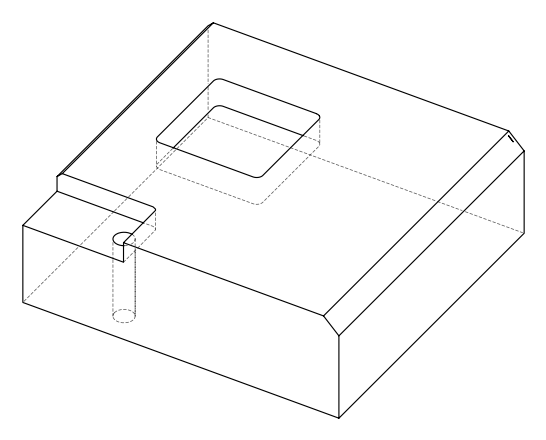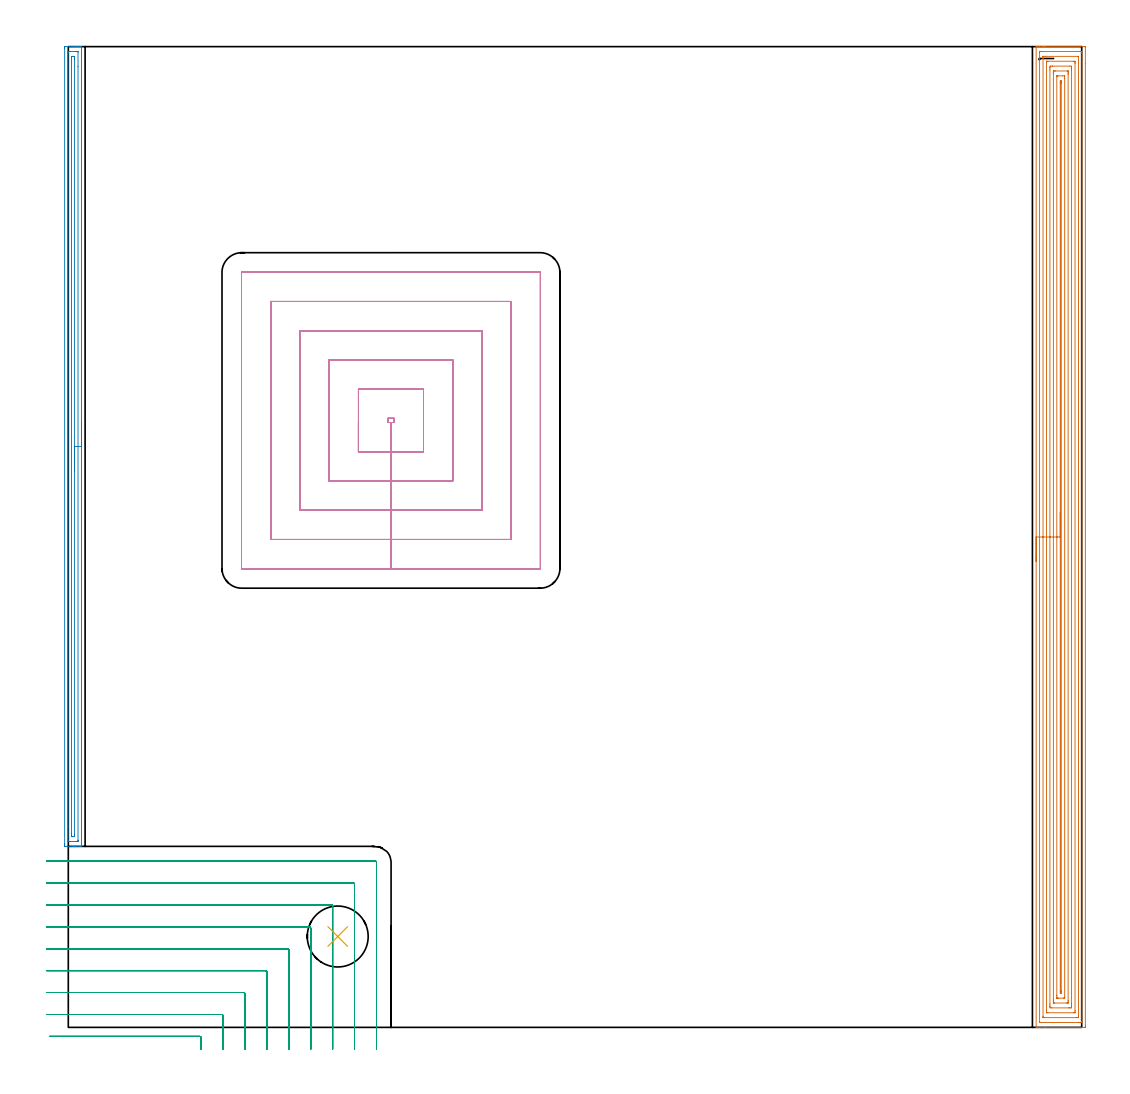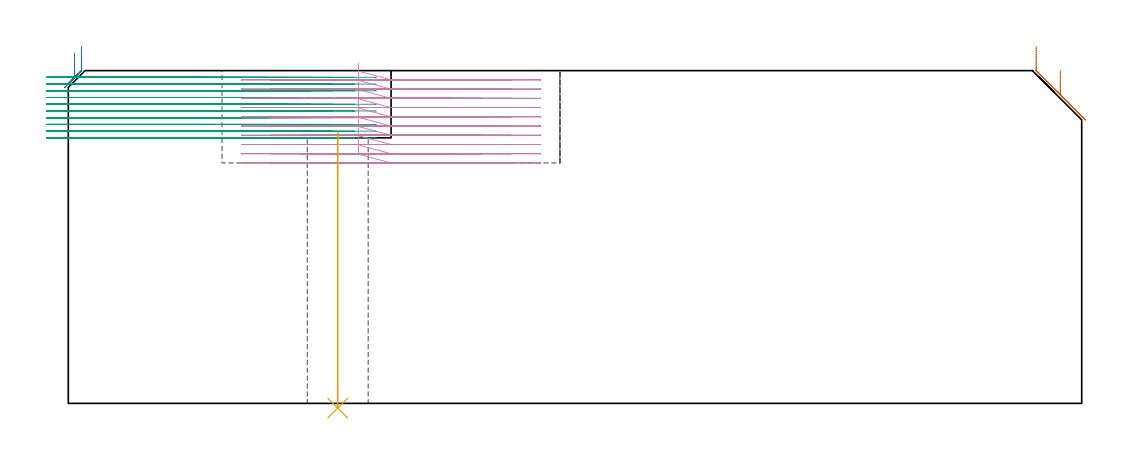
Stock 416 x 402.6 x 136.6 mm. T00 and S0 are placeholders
(PLAN: 5 operations, 3 tool changes, 94.9 min)
(1 AREA_MILL | FG_CHAMFER_SURFACE | UGT0205_001 | 25.98 min | 82136 mm3)
(2 AREA_MILL_1 | FG_CHAMFER_SURFACE_1 | UGT0205_001 | 8.06 min | 7917 mm3)
(3 MILL_CORNER_NOTCH_RECTANGULAR | CORNER_NOTCH_RECTANGULAR | NXT0201_011 | Follow Part, ap 3, ae 75% | 27.78 min | 271353 mm3)
(4 MILL_RECTANGULAR_POCKET | POCKET_RECTANGULAR_STRAIGHT | NXT0201_012 | Follow Part, ap 4, ae 75% | 32.66 min | 721800 mm3)
(5 INDEXABLE_INSERT_DRILL_THROUGH_HOLE_FROM_SOLID | STEP1HOLE | NXT0302_021 | 0.46 min | 53469 mm3)
(TOOL UGT0205_001 | Chamfer Mill 20 x 3 x 45 deg. | D20 FL50 Z2)
(TOOL NXT0201_011 | ENDMILL 12mm [2P460-1200-NA 1630] | D12 FL38 Z6)
(TOOL NXT0201_012 | ENDMILL 16mm [2P460-1600-NA 1630] | D16 FL38 Z6)
(TOOL NXT0302_021 | Index. Insert Drill 25mm [880-D2500L25-05] | D25 PA176 FL125 Z2)
(OP 1 AREA_MILL)
G17 G21 G94 G90
T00 M6
G54
G17 G0 G90 X397.3 Y191.3 S1061 M3
G43 Z146.6 H0
G94 G1 Y191.338 Z145.728 F250.
Y191.452 Z144.863
Y191.641 Z144.012
Y191.903 Z143.18
Y192.237 Z142.374
Y192.64 Z141.6
Y193.108 Z140.864
Y193.64 Z140.172
Y194.229 Z139.529
Y194.872 Z138.939
Y195.564 Z138.408
Y196.3 Z137.94
Y197.074 Z137.537
Y197.88 Z137.203
Y198.712 Z136.941
Y199.564 Z136.752
Y200.428 Z136.638
Y201.3 Z136.6
Y402.422
X397.303 Y402.59 Z136.589
X397.639 Y402.6 Z136.26
X397.902 Z135.997
X398.604 Z135.29
X399.835 Z134.062
X400.364 Z133.531
X400.979 Z132.916
X417.075 Z116.822
X417.342 Y402.598 Z116.556
X417.492 Y402.59 Z116.406
X417.499 Y402.438 Z116.399
X417.5 Y395.711 Z116.4
X417.499 Y0.625 Z116.401
X417.496 Y0.197 Z116.402
X417.492 Y0.01 Z116.406
X417.075 Y0. Z116.822
X400.979 Z132.916
X398.604 Z135.29
X397.639 Z136.26
X397.407 Y0.004 Z136.487
X397.303 Y0.01 Z136.588
X397.3 Y0.178 Z136.6
Y201.3
X398.714 Z135.186
X398.715 Y400.075 Z135.185
X398.716 Y400.187 Z135.184
X398.721 Y400.568 Z135.179
X399.087 Y400.591 Z134.813
X399.484 Y400.596 Z134.416
X399.957 Y400.6 Z133.943
X415.789 Z118.111
X415.999 Y400.598 Z117.901
X416.033 Y400.596 Z117.867
X416.067 Y400.59 Z117.833
X416.079 Y400.581 Z117.821
X416.08 Y400.555 Z117.82
X416.085 Y400.299 Z117.815
Y2.525
X416.084 Y2.413 Z117.816
X416.079 Y2.032 Z117.821
X415.713 Y2.009 Z118.187
X415.316 Y2.004 Z118.584
X414.843 Y2. Z119.057
X399.011 Z134.889
X398.801 Y2.002 Z135.099
X398.767 Y2.004 Z135.133
X398.733 Y2.01 Z135.167
X398.721 Y2.019 Z135.179
X398.72 Y2.045 Z135.18
X398.715 Y2.301 Z135.185
X398.714 Y201.3 Z135.186
X400.129 Z133.771
Y397.744
X400.131 Y398.399 Z133.769
X400.133 Y398.518 Z133.767
X400.135 Y398.575 Z133.765
X400.142 Y398.591 Z133.758
X400.17 Y398.596 Z133.73
X400.364 Y398.598 Z133.536
X401.046 Y398.6 Z132.854
X414.239 Z119.661
X414.436 Y398.598 Z119.464
X414.634 Y398.593 Z119.266
X414.657 Y398.59 Z119.243
X414.665 Y398.58 Z119.235
X414.668 Y398.542 Z119.232
X414.67 Y398.479 Z119.23
X414.671 Y398.399 Z119.229
Y398.16
Y4.856
X414.669 Y4.201 Z119.231
X414.667 Y4.082 Z119.233
X414.665 Y4.025 Z119.235
X414.658 Y4.009 Z119.242
X414.63 Y4.004 Z119.27
X414.436 Y4.002 Z119.464
X413.754 Y4. Z120.146
X400.561 Z133.339
X400.364 Y4.002 Z133.536
X400.166 Y4.007 Z133.734
X400.143 Y4.01 Z133.757
X400.135 Y4.02 Z133.765
X400.132 Y4.058 Z133.768
X400.13 Y4.121 Z133.77
X400.129 Y4.201 Z133.771
X400.128 Y4.44 Z133.772
X400.129 Y201.3 Z133.771
X401.543 Z132.357
Y395.718
X401.544 Y396.306 Z132.356
X401.547 Y396.503 Z132.353
X401.55 Y396.572 Z132.35
X401.557 Y396.591 Z132.343
X401.58 Y396.593 Z132.32
X401.689 Y396.597 Z132.211
X402.123 Y396.6 Z131.777
X412.689 Z121.211
X413.112 Y396.594 Z120.788
X413.216 Y396.59 Z120.684
X413.251 Y396.579 Z120.649
X413.253 Y396.545 Z120.647
X413.255 Y396.457 Z120.645
X413.257 Y396.022 Z120.643
Y395.718
Y6.882
X413.256 Y6.294 Z120.644
X413.253 Y6.097 Z120.647
X413.251 Y6.028 Z120.65
X413.243 Y6.009 Z120.657
X413.22 Y6.007 Z120.68
X413.111 Y6.003 Z120.789
X412.677 Y6. Z121.223
X402.111 Z131.789
X401.689 Y6.006 Z132.211
X401.584 Y6.01 Z132.316
X401.549 Y6.021 Z132.351
X401.547 Y6.055 Z132.353
X401.545 Y6.143 Z132.355
X401.543 Y6.578 Z132.357
Y6.882
Y201.3
X402.957 Z130.943
Y393.036
X402.959 Y393.93 Z130.941
X402.96 Y393.973 Z130.94
X403.002 Y394.59 Z130.898
X403.226 Y394.597 Z130.674
X403.882 Y394.6 Z130.018
X404.102 Z129.798
X411.139 Y394.599 Z122.761
X411.798 Y394.59 Z122.102
X411.84 Y393.93 Z122.06
X411.842 Y393.885 Z122.058
X411.843 Y393.036 Z122.057
Y9.564
X411.842 Y8.67 Z122.058
X411.84 Y8.627 Z122.06
X411.798 Y8.01 Z122.102
X411.574 Y8.003 Z122.326
X410.918 Y8. Z122.982
X410.698 Z123.202
X403.661 Y8.001 Z130.239
X403.002 Y8.01 Z130.898
X402.96 Y8.67 Z130.94
X402.958 Y8.715 Z130.942
X402.957 Y9.564 Z130.943
Y201.3
X404.371 Z129.529
Y391.644
X404.373 Y392.142 Z129.527
X404.376 Y392.534 Z129.524
X404.378 Y392.586 Z129.522
X404.424 Y392.59 Z129.476
X404.536 Y392.595 Z129.364
X404.761 Y392.598 Z129.139
X405.19 Y392.6 Z128.71
X410.039 Z123.861
X410.189 Y392.598 Z123.711
X410.309 Y392.595 Z123.591
X410.388 Y392.59 Z123.512
X410.422 Y392.583 Z123.478
X410.423 Y392.538 Z123.477
X410.427 Y392.142 Z123.473
X410.428 Y391.746 Z123.472
X410.429 Y391.248 Z123.471
Y10.955
X410.427 Y10.458 Z123.473
X410.424 Y10.066 Z123.476
X410.422 Y10.014 Z123.478
X410.376 Y10.01 Z123.524
X410.264 Y10.005 Z123.636
X410.039 Y10.002 Z123.861
X409.61 Y10. Z124.29
X404.761 Z129.139
X404.611 Y10.002 Z129.289
X404.491 Y10.005 Z129.409
X404.412 Y10.01 Z129.488
X404.378 Y10.017 Z129.522
X404.377 Y10.062 Z129.523
X404.373 Y10.458 Z129.527
X404.371 Y10.854 Z129.529
Y11.352
Y201.3
X405.785 Z128.115
X405.786 Y390.207 Z128.114
X405.787 Y390.354 Z128.113
X405.79 Y390.54 Z128.11
X405.792 Y390.579 Z128.108
X405.876 Y390.59 Z128.024
X406.037 Y390.595 Z127.863
X406.279 Y390.599 Z127.621
X408.28 Y390.6 Z125.62
X408.919 Y390.598 Z124.981
X408.979 Y390.593 Z124.921
X408.998 Y390.591 Z124.902
X409.008 Y390.508 Z124.892
X409.01 Y390.354 Z124.89
X409.014 Y389.608 Z124.886
X409.015 Y389.46 Z124.885
X409.014 Y12.393 Z124.886
X409.013 Y12.246 Z124.887
X409.01 Y12.06 Z124.89
X409.008 Y12.021 Z124.892
X408.924 Y12.01 Z124.976
X408.763 Y12.005 Z125.137
X408.521 Y12.001 Z125.379
X406.52 Y12. Z127.38
X405.881 Y12.002 Z128.019
X405.821 Y12.007 Z128.079
X405.802 Y12.009 Z128.098
X405.792 Y12.092 Z128.108
X405.79 Y12.246 Z128.11
X405.786 Y12.993 Z128.114
X405.785 Y13.14 Z128.115
Y201.3
X407.2 Z126.7
Y387.673
X407.201 Y387.875 Z126.699
X407.207 Y388.567 Z126.693
X407.372 Y388.595 Z126.528
X407.4 Y388.593 Z126.5
X407.593 Y388.567 Z126.307
X407.596 Y388.367 Z126.304
X407.6 Y387.673 Z126.3
Y387.469
Y14.927
X407.599 Y14.725 Z126.301
X407.593 Y14.033 Z126.307
X407.428 Y14.005 Z126.472
X407.4 Y14.007 Z126.5
X407.207 Y14.033 Z126.693
X407.204 Y14.233 Z126.696
X407.2 Y14.927 Z126.7
Y15.131
Y201.3
Y202.172 Z126.738
Y203.036 Z126.852
Y203.888 Z127.041
Y204.72 Z127.304
Y205.526 Z127.637
Y206.3 Z128.04
Y207.036 Z128.509
Y207.728 Z129.04
Y208.371 Z129.629
Y208.96 Z130.273
Y209.492 Z130.965
Y209.96 Z131.7
Y210.363 Z132.474
Y210.697 Z133.28
Y210.959 Z134.112
Y211.148 Z134.964
Y211.262 Z135.829
Y211.3 Z136.7
G0 Z146.6
M5
M2
(OP 2 AREA_MILL_1)
G17 G21 G94 G90
T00 M6
G54
G17 G0 G90 X5.4 Y248.45 S1061 M3
G43 Z146.6 H0
G94 G1 Y248.412 Z145.728 F250.
Y248.298 Z144.864
Y248.109 Z144.012
Y247.847 Z143.18
Y247.513 Z142.374
Y247.11 Z141.6
Y246.642 Z140.864
Y246.11 Z140.172
Y245.521 Z139.529
Y244.878 Z138.94
Y244.186 Z138.408
Y243.45 Z137.94
Y242.676 Z137.537
Y241.87 Z137.203
Y241.038 Z136.941
Y240.187 Z136.752
Y239.322 Z136.638
Y238.45 Z136.6
Y74.475
X5.398 Y74.31 Z136.589
X5.252 Y74.302 Z136.445
X5.101 Y74.3 Z136.301
X4.827 Z136.026
X4.141 Z135.336
X2.922 Z134.119
X2.388 Z133.583
X1.779 Z132.974
X-1.118 Y74.301 Z130.079
X-1.336 Y74.304 Z129.861
X-1.492 Y74.31 Z129.705
X-1.497 Y74.535 Z129.701
X-1.5 Y74.922 Z129.7
Y75.311
X-1.499 Y401.978 Z129.701
X-1.497 Y402.365 Z129.702
X-1.492 Y402.59 Z129.705
X-1.118 Y402.6 Z130.079
X2.388 Z133.583
X2.922 Z134.119
X3.265 Z134.461
X3.799 Z134.995
X4.141 Z135.336
X4.827 Z136.026
X5.101 Z136.301
X5.252 Y402.598 Z136.445
X5.398 Y402.59 Z136.589
X5.4 Y402.425 Z136.6
Y238.45
X3.986 Z135.186
X3.985 Y76.868 Z135.185
X3.984 Y76.709 Z135.184
X3.979 Y76.343 Z135.179
X3.972 Y76.31 Z135.172
X3.906 Y76.306 Z135.106
X3.799 Y76.302 Z134.999
X3.665 Y76.3 Z134.865
X3.265 Z134.465
X0.635 Z131.835
X0.159 Z131.359
X-0.02 Y76.303 Z131.18
X-0.052 Y76.307 Z131.148
X-0.079 Y76.313 Z131.121
X-0.081 Y76.354 Z131.119
X-0.085 Y76.549 Z131.115
X-0.086 Y82.473 Z131.114
X-0.085 Y400.032 Z131.115
X-0.084 Y400.191 Z131.116
X-0.079 Y400.557 Z131.121
X-0.072 Y400.59 Z131.128
X-0.006 Y400.594 Z131.194
X0.101 Y400.598 Z131.301
X0.235 Y400.6 Z131.435
X0.635 Z131.835
X3.265 Z134.465
X3.741 Z134.941
X3.92 Y400.596 Z135.12
X3.952 Y400.593 Z135.152
X3.979 Y400.587 Z135.179
X3.981 Y400.546 Z135.181
X3.985 Y400.351 Z135.185
X3.986 Y394.425 Z135.186
Y238.45
X2.572 Z133.772
X2.571 Y79.203 Z133.771
X2.566 Y78.496 Z133.766
X2.565 Y78.316 Z133.765
X2.388 Y78.31 Z133.588
X1.7 Y78.304 Z132.9
X1.512 Y78.31 Z132.712
X1.335 Y78.319 Z132.535
X1.332 Y78.496 Z132.532
X1.33 Y78.681 Z132.53
X1.329 Y79.39 Z132.529
X1.328 Y79.576 Z132.528
X1.329 Y397.697 Z132.529
X1.334 Y398.404 Z132.534
X1.336 Y398.584 Z132.536
X1.512 Y398.59 Z132.712
X2.2 Y398.596 Z133.4
X2.388 Y398.59 Z133.588
X2.565 Y398.581 Z133.765
X2.568 Y398.404 Z133.768
X2.57 Y398.219 Z133.77
X2.571 Y397.511 Z133.771
X2.572 Y397.324 Z133.772
Y238.45
Y237.578 Z133.81
Y236.714 Z133.924
Y235.862 Z134.112
Y235.03 Z134.375
Y234.224 Z134.709
Y233.45 Z135.111
Y232.714 Z135.58
Y232.022 Z136.111
Y231.379 Z136.701
Y230.79 Z137.344
Y230.258 Z138.036
Y229.79 Z138.772
Y229.387 Z139.545
Y229.053 Z140.351
Y228.791 Z141.183
Y228.602 Z142.035
Y228.488 Z142.9
Y228.45 Z143.772
G0 Z146.6
M5
M2
(OP 3 MILL_CORNER_NOTCH_RECTANGULAR)
G17 G21 G94 G90
T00 M6
G54
G17 G0 G90 X54.5 Y-9. S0 M3
G43 Z146.6 H1
Z133.84
G94 G1 Y-6. F250.
Y-4.294 F500.
G3 X53.906 Y-3.7 R0.6
G1 X-4.723
X-7.723 F250.
G0 Z146.6
X63.5 Y-9.
Z133.84
G1 Y-6.
Y4.706 F500.
G3 X62.906 Y5.3 R0.6
G1 X-6.
X-9. F250.
G0 Z146.6
X72.5 Y-9.
Z133.84
G1 Y-6.
Y13.705 F500.
G3 X71.905 Y14.3 R0.6
G1 X-6.
X-9. F250.
G0 Z146.6
X81.5 Y-9.
Z133.84
G1 Y-6.
Y22.705 F500.
G3 X80.905 Y23.3 R0.6
G1 X-6.
X-9. F250.
G0 Z146.6
X90.5 Y-9.
Z133.84
G1 Y-6.
Y31.705 F500.
G3 X89.905 Y32.3 R0.6
G1 X-6.
X-9. F250.
G0 Z146.6
X99.5 Y-9.
Z133.84
G1 Y-6.
Y40.704 F500.
G3 X98.904 Y41.3 R0.6
G1 X-6.
X-9. F250.
G0 Z146.6
X108.5 Y-9.
Z133.84
G1 Y-6.
Y49.704 F500.
G3 X107.904 Y50.3 R0.6
G1 X-6.
X-9. F250.
G0 Z146.6
X117.5 Y-9.
Z133.84
G1 Y-6.
Y58.704 F500.
G3 X116.904 Y59.3 R0.6
G1 X-6.
X-9. F250.
G0 Z146.6
X126.5 Y-9.
Z133.84
G1 Y-6.
Y67.704 F500.
G3 X125.904 Y68.3 R0.6
G1 X-6.
X-9. F250.
G0 Z146.6
X54.5 Y-9.
Z131.08
G1 Y-6.
Y-4.294 F500.
G3 X53.906 Y-3.7 R0.6
G1 X-4.723
X-7.723 F250.
G0 Z146.6
X63.5 Y-9.
Z131.08
G1 Y-6.
Y4.706 F500.
G3 X62.906 Y5.3 R0.6
G1 X-6.
X-9. F250.
G0 Z146.6
X72.5 Y-9.
Z131.08
G1 Y-6.
Y13.705 F500.
G3 X71.905 Y14.3 R0.6
G1 X-6.
X-9. F250.
G0 Z146.6
X81.5 Y-9.
Z131.08
G1 Y-6.
Y22.705 F500.
G3 X80.905 Y23.3 R0.6
G1 X-6.
X-9. F250.
G0 Z146.6
X90.5 Y-9.
Z131.08
G1 Y-6.
Y31.705 F500.
G3 X89.905 Y32.3 R0.6
G1 X-6.
X-9. F250.
G0 Z146.6
X99.5 Y-9.
Z131.08
G1 Y-6.
Y40.704 F500.
G3 X98.904 Y41.3 R0.6
G1 X-6.
X-9. F250.
G0 Z146.6
X108.5 Y-9.
Z131.08
G1 Y-6.
Y49.704 F500.
G3 X107.904 Y50.3 R0.6
G1 X-6.
X-9. F250.
G0 Z146.6
X117.5 Y-9.
Z131.08
G1 Y-6.
Y58.704 F500.
G3 X116.904 Y59.3 R0.6
G1 X-6.
X-9. F250.
G0 Z146.6
X126.5 Y-9.
Z131.08
G1 Y-6.
Y67.704 F500.
G3 X125.904 Y68.3 R0.6
G1 X-6.
X-9. F250.
G0 Z146.6
X54.5 Y-9.
Z128.32
G1 Y-6.
Y-4.294 F500.
G3 X53.906 Y-3.7 R0.6
G1 X-4.723
X-7.723 F250.
G0 Z146.6
X63.5 Y-9.
Z128.32
G1 Y-6.
Y4.705 F500.
G3 X62.905 Y5.3 R0.6
G1 X-6.
X-9. F250.
G0 Z146.6
X72.5 Y-9.
Z128.32
G1 Y-6.
Y13.705 F500.
G3 X71.905 Y14.3 R0.6
G1 X-6.
X-9. F250.
G0 Z146.6
X81.5 Y-9.
Z128.32
G1 Y-6.
Y22.705 F500.
G3 X80.905 Y23.3 R0.6
G1 X-6.
X-9. F250.
G0 Z146.6
X90.5 Y-9.
Z128.32
G1 Y-6.
Y31.705 F500.
G3 X89.905 Y32.3 R0.6
G1 X-6.
X-9. F250.
G0 Z146.6
X99.5 Y-9.
Z128.32
G1 Y-6.
Y40.704 F500.
G3 X98.904 Y41.3 R0.6
G1 X-6.
X-9. F250.
G0 Z146.6
X108.5 Y-9.
Z128.32
G1 Y-6.
Y49.704 F500.
G3 X107.904 Y50.3 R0.6
G1 X-6.
X-9. F250.
G0 Z146.6
X117.5 Y-9.
Z128.32
G1 Y-6.
Y58.704 F500.
G3 X116.904 Y59.3 R0.6
G1 X-6.
X-9. F250.
G0 Z146.6
X126.5 Y-9.
Z128.32
G1 Y-6.
Y67.704 F500.
G3 X125.904 Y68.3 R0.6
G1 X-6.
X-9. F250.
G0 Z146.6
X54.5 Y-9.
Z125.56
G1 Y-6.
Y-4.294 F500.
G3 X53.906 Y-3.7 R0.6
G1 X-4.723
X-7.723 F250.
G0 Z146.6
X63.5 Y-9.
Z125.56
G1 Y-6.
Y4.706 F500.
G3 X62.906 Y5.3 R0.6
G1 X-6.
X-9. F250.
G0 Z146.6
X72.5 Y-9.
Z125.56
G1 Y-6.
Y13.705 F500.
G3 X71.905 Y14.3 R0.6
G1 X-6.
X-9. F250.
G0 Z146.6
X81.5 Y-9.
Z125.56
G1 Y-6.
Y22.705 F500.
G3 X80.905 Y23.3 R0.6
G1 X-6.
X-9. F250.
G0 Z146.6
X90.5 Y-9.
Z125.56
G1 Y-6.
Y31.705 F500.
G3 X89.905 Y32.3 R0.6
G1 X-6.
X-9. F250.
G0 Z146.6
X99.5 Y-9.
Z125.56
G1 Y-6.
Y40.704 F500.
G3 X98.904 Y41.3 R0.6
G1 X-6.
X-9. F250.
G0 Z146.6
X108.5 Y-9.
Z125.56
G1 Y-6.
Y49.704 F500.
G3 X107.904 Y50.3 R0.6
G1 X-6.
X-9. F250.
G0 Z146.6
X117.5 Y-9.
Z125.56
G1 Y-6.
Y58.704 F500.
G3 X116.904 Y59.3 R0.6
G1 X-6.
X-9. F250.
G0 Z146.6
X126.5 Y-9.
Z125.56
G1 Y-6.
Y67.704 F500.
G3 X125.904 Y68.3 R0.6
G1 X-6.
X-9. F250.
G0 Z146.6
X54.5 Y-9.
Z122.8
G1 Y-6.
Y-4.294 F500.
G3 X53.906 Y-3.7 R0.6
G1 X-4.723
X-7.723 F250.
G0 Z146.6
X63.5 Y-9.
Z122.8
G1 Y-6.
Y4.705 F500.
G3 X62.905 Y5.3 R0.6
G1 X-6.
X-9. F250.
G0 Z146.6
X72.5 Y-9.
Z122.8
G1 Y-6.
Y13.705 F500.
G3 X71.905 Y14.3 R0.6
G1 X-6.
X-9. F250.
G0 Z146.6
X81.5 Y-9.
Z122.8
G1 Y-6.
Y22.705 F500.
G3 X80.905 Y23.3 R0.6
G1 X-6.
X-9. F250.
G0 Z146.6
X90.5 Y-9.
Z122.8
G1 Y-6.
Y31.705 F500.
G3 X89.905 Y32.3 R0.6
G1 X-6.
X-9. F250.
G0 Z146.6
X99.5 Y-9.
Z122.8
G1 Y-6.
Y40.704 F500.
G3 X98.904 Y41.3 R0.6
G1 X-6.
X-9. F250.
G0 Z146.6
X108.5 Y-9.
Z122.8
G1 Y-6.
Y49.704 F500.
G3 X107.904 Y50.3 R0.6
G1 X-6.
X-9. F250.
G0 Z146.6
X117.5 Y-9.
Z122.8
G1 Y-6.
Y58.704 F500.
G3 X116.904 Y59.3 R0.6
G1 X-6.
X-9. F250.
G0 Z146.6
X126.5 Y-9.
Z122.8
G1 Y-6.
Y67.704 F500.
G3 X125.904 Y68.3 R0.6
G1 X-6.
X-9. F250.
G0 Z146.6
X54.5 Y-9.
Z120.04
G1 Y-6.
Y-4.294 F500.
G3 X53.906 Y-3.7 R0.6
G1 X-4.723
X-7.723 F250.
G0 Z146.6
X63.5 Y-9.
Z120.04
G1 Y-6.
Y4.706 F500.
G3 X62.906 Y5.3 R0.6
G1 X-6.
X-9. F250.
G0 Z146.6
X72.5 Y-9.
Z120.04
G1 Y-6.
Y13.705 F500.
G3 X71.905 Y14.3 R0.6
G1 X-6.
X-9. F250.
G0 Z146.6
X81.5 Y-9.
Z120.04
G1 Y-6.
Y22.705 F500.
G3 X80.905 Y23.3 R0.6
G1 X-6.
X-9. F250.
G0 Z146.6
X90.5 Y-9.
Z120.04
G1 Y-6.
Y31.705 F500.
G3 X89.905 Y32.3 R0.6
G1 X-6.
X-9. F250.
G0 Z146.6
X99.5 Y-9.
Z120.04
G1 Y-6.
Y40.704 F500.
G3 X98.904 Y41.3 R0.6
G1 X-6.
X-9. F250.
G0 Z146.6
X108.5 Y-9.
Z120.04
G1 Y-6.
Y49.704 F500.
G3 X107.904 Y50.3 R0.6
G1 X-6.
X-9. F250.
G0 Z146.6
X117.5 Y-9.
Z120.04
G1 Y-6.
Y58.704 F500.
G3 X116.904 Y59.3 R0.6
G1 X-6.
X-9. F250.
G0 Z146.6
X126.5 Y-9.
Z120.04
G1 Y-6.
Y67.704 F500.
G3 X125.904 Y68.3 R0.6
G1 X-6.
X-9. F250.
G0 Z146.6
X54.5 Y-9.
Z117.28
G1 Y-6.
Y-4.294 F500.
G3 X53.906 Y-3.7 R0.6
G1 X-4.723
X-7.723 F250.
G0 Z146.6
X63.5 Y-9.
Z117.28
G1 Y-6.
Y4.706 F500.
G3 X62.906 Y5.3 R0.6
G1 X-6.
X-9. F250.
G0 Z146.6
X72.5 Y-9.
Z117.28
G1 Y-6.
Y13.705 F500.
G3 X71.905 Y14.3 R0.6
G1 X-6.
X-9. F250.
G0 Z146.6
X81.5 Y-9.
Z117.28
G1 Y-6.
Y22.705 F500.
G3 X80.905 Y23.3 R0.6
G1 X-6.
X-9. F250.
G0 Z146.6
X90.5 Y-9.
Z117.28
G1 Y-6.
Y31.705 F500.
G3 X89.905 Y32.3 R0.6
G1 X-6.
X-9. F250.
G0 Z146.6
X99.5 Y-9.
Z117.28
G1 Y-6.
Y40.704 F500.
G3 X98.904 Y41.3 R0.6
G1 X-6.
X-9. F250.
G0 Z146.6
X108.5 Y-9.
Z117.28
G1 Y-6.
Y49.704 F500.
G3 X107.904 Y50.3 R0.6
G1 X-6.
X-9. F250.
G0 Z146.6
X117.5 Y-9.
Z117.28
G1 Y-6.
Y58.704 F500.
G3 X116.904 Y59.3 R0.6
G1 X-6.
X-9. F250.
G0 Z146.6
X126.5 Y-9.
Z117.28
G1 Y-6.
Y67.704 F500.
G3 X125.904 Y68.3 R0.6
G1 X-6.
X-9. F250.
G0 Z146.6
X54.5 Y-9.
Z114.52
G1 Y-6.
Y-4.294 F500.
G3 X53.906 Y-3.7 R0.6
G1 X-4.723
X-7.723 F250.
G0 Z146.6
X63.5 Y-9.
Z114.52
G1 Y-6.
Y4.706 F500.
G3 X62.906 Y5.3 R0.6
G1 X-6.
X-9. F250.
G0 Z146.6
X72.5 Y-9.
Z114.52
G1 Y-6.
Y13.705 F500.
G3 X71.905 Y14.3 R0.6
G1 X-6.
X-9. F250.
G0 Z146.6
X81.5 Y-9.
Z114.52
G1 Y-6.
Y22.705 F500.
G3 X80.905 Y23.3 R0.6
G1 X-6.
X-9. F250.
G0 Z146.6
X90.5 Y-9.
Z114.52
G1 Y-6.
Y31.705 F500.
G3 X89.905 Y32.3 R0.6
G1 X-6.
X-9. F250.
G0 Z146.6
X99.5 Y-9.
Z114.52
G1 Y-6.
Y40.704 F500.
G3 X98.904 Y41.3 R0.6
G1 X-6.
X-9. F250.
G0 Z146.6
X108.5 Y-9.
Z114.52
G1 Y-6.
Y49.704 F500.
G3 X107.904 Y50.3 R0.6
G1 X-6.
X-9. F250.
G0 Z146.6
X117.5 Y-9.
Z114.52
G1 Y-6.
Y58.704 F500.
G3 X116.904 Y59.3 R0.6
G1 X-6.
X-9. F250.
G0 Z146.6
X126.5 Y-9.
Z114.52
G1 Y-6.
Y67.704 F500.
G3 X125.904 Y68.3 R0.6
G1 X-6.
X-9. F250.
G0 Z146.6
X54.5 Y-9.
Z111.76
G1 Y-6.
Y-4.294 F500.
G3 X53.906 Y-3.7 R0.6
G1 X-4.723
X-7.723 F250.
G0 Z146.6
X63.5 Y-9.
Z111.76
G1 Y-6.
Y4.706 F500.
G3 X62.906 Y5.3 R0.6
G1 X-6.
X-9. F250.
G0 Z146.6
X72.5 Y-9.
Z111.76
G1 Y-6.
Y13.705 F500.
G3 X71.905 Y14.3 R0.6
G1 X-6.
X-9. F250.
G0 Z146.6
X81.5 Y-9.
Z111.76
G1 Y-6.
Y22.705 F500.
G3 X80.905 Y23.3 R0.6
G1 X-6.
X-9. F250.
G0 Z146.6
X90.5 Y-9.
Z111.76
G1 Y-6.
Y31.705 F500.
G3 X89.905 Y32.3 R0.6
G1 X-6.
X-9. F250.
G0 Z146.6
X99.5 Y-9.
Z111.76
G1 Y-6.
Y40.704 F500.
G3 X98.904 Y41.3 R0.6
G1 X-6.
X-9. F250.
G0 Z146.6
X108.5 Y-9.
Z111.76
G1 Y-6.
Y49.704 F500.
G3 X107.904 Y50.3 R0.6
G1 X-6.
X-9. F250.
G0 Z146.6
X117.5 Y-9.
Z111.76
G1 Y-6.
Y58.704 F500.
G3 X116.904 Y59.3 R0.6
G1 X-6.
X-9. F250.
G0 Z146.6
X126.5 Y-9.
Z111.76
G1 Y-6.
Y67.704 F500.
G3 X125.904 Y68.3 R0.6
G1 X-6.
X-9. F250.
G0 Z146.6
X54.5 Y-9.
Z109.
G1 Y-6.
Y-4.294 F500.
G3 X53.906 Y-3.7 R0.6
G1 X-4.723
X-7.723 F250.
G0 Z146.6
X63.5 Y-9.
Z109.
G1 Y-6.
Y4.706 F500.
G3 X62.906 Y5.3 R0.6
G1 X-6.
X-9. F250.
G0 Z146.6
X72.5 Y-9.
Z109.
G1 Y-6.
Y13.705 F500.
G3 X71.905 Y14.3 R0.6
G1 X-6.
X-9. F250.
G0 Z146.6
X81.5 Y-9.
Z109.
G1 Y-6.
Y22.705 F500.
G3 X80.905 Y23.3 R0.6
G1 X-6.
X-9. F250.
G0 Z146.6
X90.5 Y-9.
Z109.
G1 Y-6.
Y31.705 F500.
G3 X89.905 Y32.3 R0.6
G1 X-6.
X-9. F250.
G0 Z146.6
X99.5 Y-9.
Z109.
G1 Y-6.
Y40.704 F500.
G3 X98.904 Y41.3 R0.6
G1 X-6.
X-9. F250.
G0 Z146.6
X108.5 Y-9.
Z109.
G1 Y-6.
Y49.704 F500.
G3 X107.904 Y50.3 R0.6
G1 X-6.
X-9. F250.
G0 Z146.6
X117.5 Y-9.
Z109.
G1 Y-6.
Y58.704 F500.
G3 X116.904 Y59.3 R0.6
G1 X-6.
X-9. F250.
G0 Z146.6
X126.5 Y-9.
Z109.
G1 Y-6.
Y67.704 F500.
G3 X125.904 Y68.3 R0.6
G1 X-6.
X-9. F250.
G0 Z146.6
M5
M2
(OP 4 MILL_RECTANGULAR_POCKET)
G17 G21 G94 G90
T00 M6
G54
G17 G0 G90 X119.1 Y248.291 S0 M3
G43 Z146.6 H1
Z139.6
G94 G1 Y236.3 Z136.387 F250.
X132.45 Z132.81
Y248.3
X133.8 F500.
Y250.
X131.1
Y248.3
X132.45
Y236.3
X145.8
Y262.
X119.1
Y236.3
X132.45
Y224.3
X157.8
Y274.
X107.1
Y224.3
X132.45
Y212.3
X169.8
Y286.
X95.1
Y212.3
X132.45
Y200.3
X181.8
Y298.
X83.1
Y200.3
X132.45
Y188.3
X193.7
X193.755 Y188.305
X193.795 Y188.345
X193.8 Y188.4
Y309.9
X193.795 Y309.955
X193.755 Y309.995
X193.7 Y310.
X71.2
X71.145 Y309.995
X71.105 Y309.955
X71.1 Y309.9
Y188.4
X71.105 Y188.345
X71.145 Y188.305
X71.2 Y188.3
X132.45
X133.45
G0 X119.1 Y248.291 Z135.81
G1 Y236.3 Z132.597 F250.
X132.45 Z129.02
Y248.3
X133.8 F500.
Y250.
X131.1
Y248.3
X132.45
Y236.3
X145.8
Y262.
X119.1
Y236.3
X132.45
Y224.3
X157.8
Y274.
X107.1
Y224.3
X132.45
Y212.3
X169.8
Y286.
X95.1
Y212.3
X132.45
Y200.3
X181.8
Y298.
X83.1
Y200.3
X132.45
Y188.3
X193.7
X193.755 Y188.305
X193.795 Y188.345
X193.8 Y188.4
Y309.9
X193.795 Y309.955
X193.755 Y309.995
X193.7 Y310.
X71.2
X71.145 Y309.995
X71.105 Y309.955
X71.1 Y309.9
Y188.4
X71.105 Y188.345
X71.145 Y188.305
X71.2 Y188.3
X132.45
X133.45
G0 X119.1 Y248.291 Z132.02
G1 Y236.3 Z128.807 F250.
X132.45 Z125.23
Y248.3
X133.8 F500.
Y250.
X131.1
Y248.3
X132.45
Y236.3
X145.8
Y262.
X119.1
Y236.3
X132.45
Y224.3
X157.8
Y274.
X107.1
Y224.3
X132.45
Y212.3
X169.8
Y286.
X95.1
Y212.3
X132.45
Y200.3
X181.8
Y298.
X83.1
Y200.3
X132.45
Y188.3
X193.7
X193.755 Y188.305
X193.795 Y188.345
X193.8 Y188.4
Y309.9
X193.795 Y309.955
X193.755 Y309.995
X193.7 Y310.
X71.2
X71.145 Y309.995
X71.105 Y309.955
X71.1 Y309.9
Y188.4
X71.105 Y188.345
X71.145 Y188.305
X71.2 Y188.3
X132.45
X133.45
G0 X119.1 Y248.291 Z128.23
G1 Y236.3 Z125.017 F250.
X132.45 Z121.44
Y248.3
X133.8 F500.
Y250.
X131.1
Y248.3
X132.45
Y236.3
X145.8
Y262.
X119.1
Y236.3
X132.45
Y224.3
X157.8
Y274.
X107.1
Y224.3
X132.45
Y212.3
X169.8
Y286.
X95.1
Y212.3
X132.45
Y200.3
X181.8
Y298.
X83.1
Y200.3
X132.45
Y188.3
X193.7
X193.755 Y188.305
X193.795 Y188.345
X193.8 Y188.4
Y309.9
X193.795 Y309.955
X193.755 Y309.995
X193.7 Y310.
X71.2
X71.145 Y309.995
X71.105 Y309.955
X71.1 Y309.9
Y188.4
X71.105 Y188.345
X71.145 Y188.305
X71.2 Y188.3
X132.45
X133.45
G0 X119.1 Y248.291 Z124.44
G1 Y236.3 Z121.227 F250.
X132.45 Z117.65
Y248.3
X133.8 F500.
Y250.
X131.1
Y248.3
X132.45
Y236.3
X145.8
Y262.
X119.1
Y236.3
X132.45
Y224.3
X157.8
Y274.
X107.1
Y224.3
X132.45
Y212.3
X169.8
Y286.
X95.1
Y212.3
X132.45
Y200.3
X181.8
Y298.
X83.1
Y200.3
X132.45
Y188.3
X193.7
X193.755 Y188.305
X193.795 Y188.345
X193.8 Y188.4
Y309.9
X193.795 Y309.955
X193.755 Y309.995
X193.7 Y310.
X71.2
X71.145 Y309.995
X71.105 Y309.955
X71.1 Y309.9
Y188.4
X71.105 Y188.345
X71.145 Y188.305
X71.2 Y188.3
X132.45
X133.45
G0 X119.1 Y248.291 Z120.65
G1 Y236.3 Z117.437 F250.
X132.45 Z113.86
Y248.3
X133.8 F500.
Y250.
X131.1
Y248.3
X132.45
Y236.3
X145.8
Y262.
X119.1
Y236.3
X132.45
Y224.3
X157.8
Y274.
X107.1
Y224.3
X132.45
Y212.3
X169.8
Y286.
X95.1
Y212.3
X132.45
Y200.3
X181.8
Y298.
X83.1
Y200.3
X132.45
Y188.3
X193.7
X193.755 Y188.305
X193.795 Y188.345
X193.8 Y188.4
Y309.9
X193.795 Y309.955
X193.755 Y309.995
X193.7 Y310.
X71.2
X71.145 Y309.995
X71.105 Y309.955
X71.1 Y309.9
Y188.4
X71.105 Y188.345
X71.145 Y188.305
X71.2 Y188.3
X132.45
X133.45
G0 X119.1 Y248.291 Z116.86
G1 Y236.3 Z113.647 F250.
X132.45 Z110.07
Y248.3
X133.8 F500.
Y250.
X131.1
Y248.3
X132.45
Y236.3
X145.8
Y262.
X119.1
Y236.3
X132.45
Y224.3
X157.8
Y274.
X107.1
Y224.3
X132.45
Y212.3
X169.8
Y286.
X95.1
Y212.3
X132.45
Y200.3
X181.8
Y298.
X83.1
Y200.3
X132.45
Y188.3
X193.7
X193.755 Y188.305
X193.795 Y188.345
X193.8 Y188.4
Y309.9
X193.795 Y309.955
X193.755 Y309.995
X193.7 Y310.
X71.2
X71.145 Y309.995
X71.105 Y309.955
X71.1 Y309.9
Y188.4
X71.105 Y188.345
X71.145 Y188.305
X71.2 Y188.3
X132.45
X133.45
G0 X119.1 Y248.291 Z113.07
G1 Y236.3 Z109.857 F250.
X132.45 Z106.28
Y248.3
X133.8 F500.
Y250.
X131.1
Y248.3
X132.45
Y236.3
X145.8
Y262.
X119.1
Y236.3
X132.45
Y224.3
X157.8
Y274.
X107.1
Y224.3
X132.45
Y212.3
X169.8
Y286.
X95.1
Y212.3
X132.45
Y200.3
X181.8
Y298.
X83.1
Y200.3
X132.45
Y188.3
X193.7
X193.755 Y188.305
X193.795 Y188.345
X193.8 Y188.4
Y309.9
X193.795 Y309.955
X193.755 Y309.995
X193.7 Y310.
X71.2
X71.145 Y309.995
X71.105 Y309.955
X71.1 Y309.9
Y188.4
X71.105 Y188.345
X71.145 Y188.305
X71.2 Y188.3
X132.45
X133.45
G0 X119.1 Y248.291 Z109.28
G1 Y236.3 Z106.067 F250.
X132.45 Z102.49
Y248.3
X133.8 F500.
Y250.
X131.1
Y248.3
X132.45
Y236.3
X145.8
Y262.
X119.1
Y236.3
X132.45
Y224.3
X157.8
Y274.
X107.1
Y224.3
X132.45
Y212.3
X169.8
Y286.
X95.1
Y212.3
X132.45
Y200.3
X181.8
Y298.
X83.1
Y200.3
X132.45
Y188.3
X193.7
X193.755 Y188.305
X193.795 Y188.345
X193.8 Y188.4
Y309.9
X193.795 Y309.955
X193.755 Y309.995
X193.7 Y310.
X71.2
X71.145 Y309.995
X71.105 Y309.955
X71.1 Y309.9
Y188.4
X71.105 Y188.345
X71.145 Y188.305
X71.2 Y188.3
X132.45
X133.45
G0 X119.1 Y248.291 Z105.49
G1 Y236.3 Z102.277 F250.
X132.45 Z98.7
Y248.3
X133.8 F500.
Y250.
X131.1
Y248.3
X132.45
Y236.3
X145.8
Y262.
X119.1
Y236.3
X132.45
Y224.3
X157.8
Y274.
X107.1
Y224.3
X132.45
Y212.3
X169.8
Y286.
X95.1
Y212.3
X132.45
Y200.3
X181.8
Y298.
X83.1
Y200.3
X132.45
Y188.3
X193.7
X193.755 Y188.305
X193.795 Y188.345
X193.8 Y188.4
Y309.9
X193.795 Y309.955
X193.755 Y309.995
X193.7 Y310.
X71.2
X71.145 Y309.995
X71.105 Y309.955
X71.1 Y309.9
Y188.4
X71.105 Y188.345
X71.145 Y188.305
X71.2 Y188.3
X132.45
X133.45
G0 Z146.6
M5
M2
(OP 5 INDEXABLE_INSERT_DRILL_THROUGH_HOLE_FROM_SOLID)
G17 G21 G94 G90
T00 M6
G54
G17 G0 G90 X110.6 Y37.3 S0 M3
G43 Z146.6 H1
G94 G81 G98 Z-1.937 F250. R111.
G80
M5
M2
